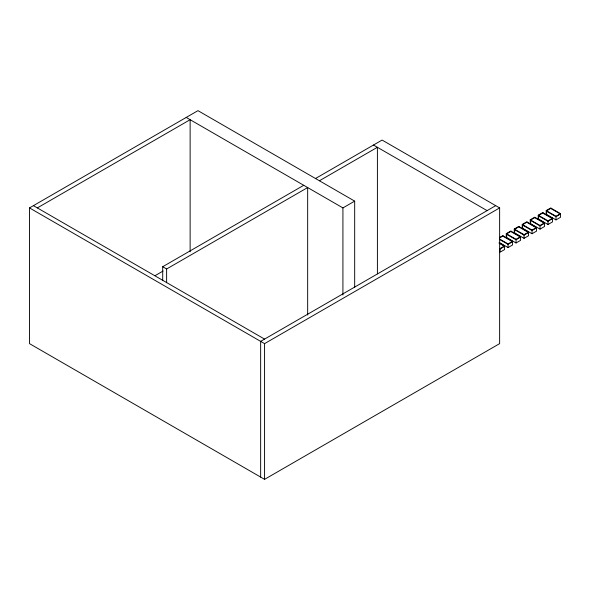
<?xml version="1.0" encoding="UTF-8"?>
<svg xmlns="http://www.w3.org/2000/svg" width="590" height="590" viewBox="0 0 590 590"><rect width="100%" height="100%" fill="white"/><g stroke="black" fill="none" stroke-linecap="round" stroke-linejoin="round"><path stroke-width="0.89" d="M315.503 178.512L382.099 140.059L499.634 207.916L499.634 343.631L264.571 479.346L29.5 343.631L29.5 207.916L197.967 110.654L354.679 201.131L354.679 287.33M37.332 207.916L190.128 119.704L190.128 251.753M162.707 280.479L162.707 266.724L303.747 185.297M155.111 275.633L163.076 271.039M162.707 266.724L166.623 268.988L307.663 187.561L307.663 315.023M319.419 180.769L377.401 147.293L377.401 273.841M186.211 117.44L342.923 207.916L354.679 201.131M495.718 205.652L260.647 341.367L260.647 477.089M29.5 207.916L264.571 343.631L499.634 207.916M499.774 237.387L502.776 235.653L512.57 241.31L512.57 244.968L508.064 247.571L499.45 242.593M506.257 233.64L510.763 231.037L520.557 236.693L520.557 240.359L516.051 242.962L506.257 237.305L506.257 233.64L516.051 239.297L520.557 236.693M514.251 229.031L518.75 226.427L528.552 232.084L528.552 235.749L524.045 238.345L514.251 232.696L514.251 229.031L524.045 234.687L528.552 232.084M522.239 224.421L526.745 221.818L536.539 227.475L536.539 231.132L532.033 233.736L522.239 228.079L522.239 224.421L532.033 230.071L536.539 227.475M530.226 219.805L534.732 217.201L544.526 222.858L544.526 226.523L540.02 229.127L530.226 223.47L530.226 219.805L540.02 225.461L544.526 222.858M538.213 215.195L542.719 212.592L552.513 218.248L552.513 221.914L548.007 224.51L538.213 218.861L538.213 215.195L548.007 220.852L552.513 218.248M546.2 210.586L550.706 207.982L560.5 213.639L560.5 217.297L555.994 219.9L546.2 214.244L546.2 210.586L555.994 216.235L560.5 213.639M499.413 238.043L503.167 235.875L503.167 236.332L512.57 241.76L508.064 244.363L499.45 239.385M504.583 245.919L500.077 248.523L500.077 252.181L504.583 249.585L504.583 245.919L499.096 242.756M499.45 238.935L508.064 243.906L512.57 241.31M500.077 248.973L504.583 246.369L499.096 243.205M546.591 211.264L555.994 216.692L560.5 214.089L551.097 208.661L551.097 208.204L546.591 210.807L546.591 214.472M538.604 215.874L548.007 221.302L552.513 218.698L543.11 213.27L543.11 212.82L538.604 215.424L538.604 219.082M530.617 220.483L540.02 225.911L544.526 223.315L535.123 217.88L535.123 217.43L530.617 220.033L530.617 223.698M522.629 225.1L532.033 230.528L536.539 227.924L527.135 222.496L527.135 222.039L522.629 224.643L522.629 228.308M373.485 145.037L487.097 210.63M514.642 229.709L524.045 235.137L528.552 232.534L519.148 227.106L519.148 226.656L514.642 229.259L514.642 232.917M506.655 234.319L516.051 239.746L520.557 237.151L511.154 231.715L511.154 231.265L506.655 233.869L506.655 237.534M33.416 205.652L264.571 339.11M555.994 216.235L555.994 219.9M548.007 220.852L548.007 224.51M540.02 225.461L540.02 229.127M532.033 230.071L532.033 233.736M524.045 234.687L524.045 238.345M516.051 239.297L516.051 242.962M508.064 243.906L508.064 247.571M342.923 207.916L342.923 295.03M264.571 343.631L264.571 479.346M166.623 268.988L166.623 282.743"/></g></svg>
